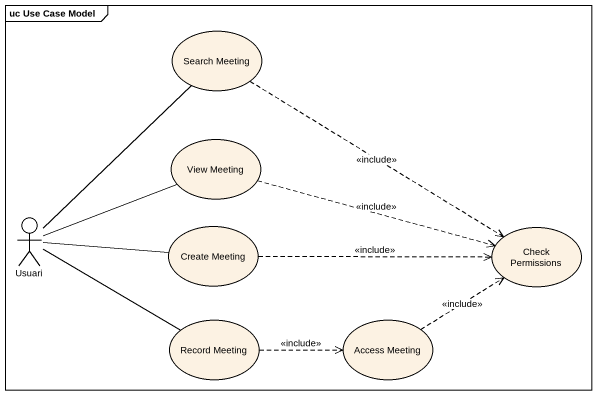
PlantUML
@startuml
mainframe uc Use Case Model
usecase "Search Meeting" as Search_Meeting
usecase "View Meeting" as View_Meeting
actor Usuari
usecase "Create Meeting" as Create_Meeting
usecase "Check Permissions" as Check_Permissions
usecase "Record Meeting" as Record_Meeting
usecase "Access Meeting" as Access_Meeting
Search_Meeting ..> Check_Permissions : <<include>>
View_Meeting .right.> Check_Permissions : <<include>>
Usuari -up- Search_Meeting
Usuari -right- View_Meeting
Usuari -right- Create_Meeting
Usuari -right- Record_Meeting
Create_Meeting .right.> Check_Permissions : <<include>>
Record_Meeting .right.> Access_Meeting : <<include>>
Access_Meeting .up.> Check_Permissions : <<include>>
@enduml
